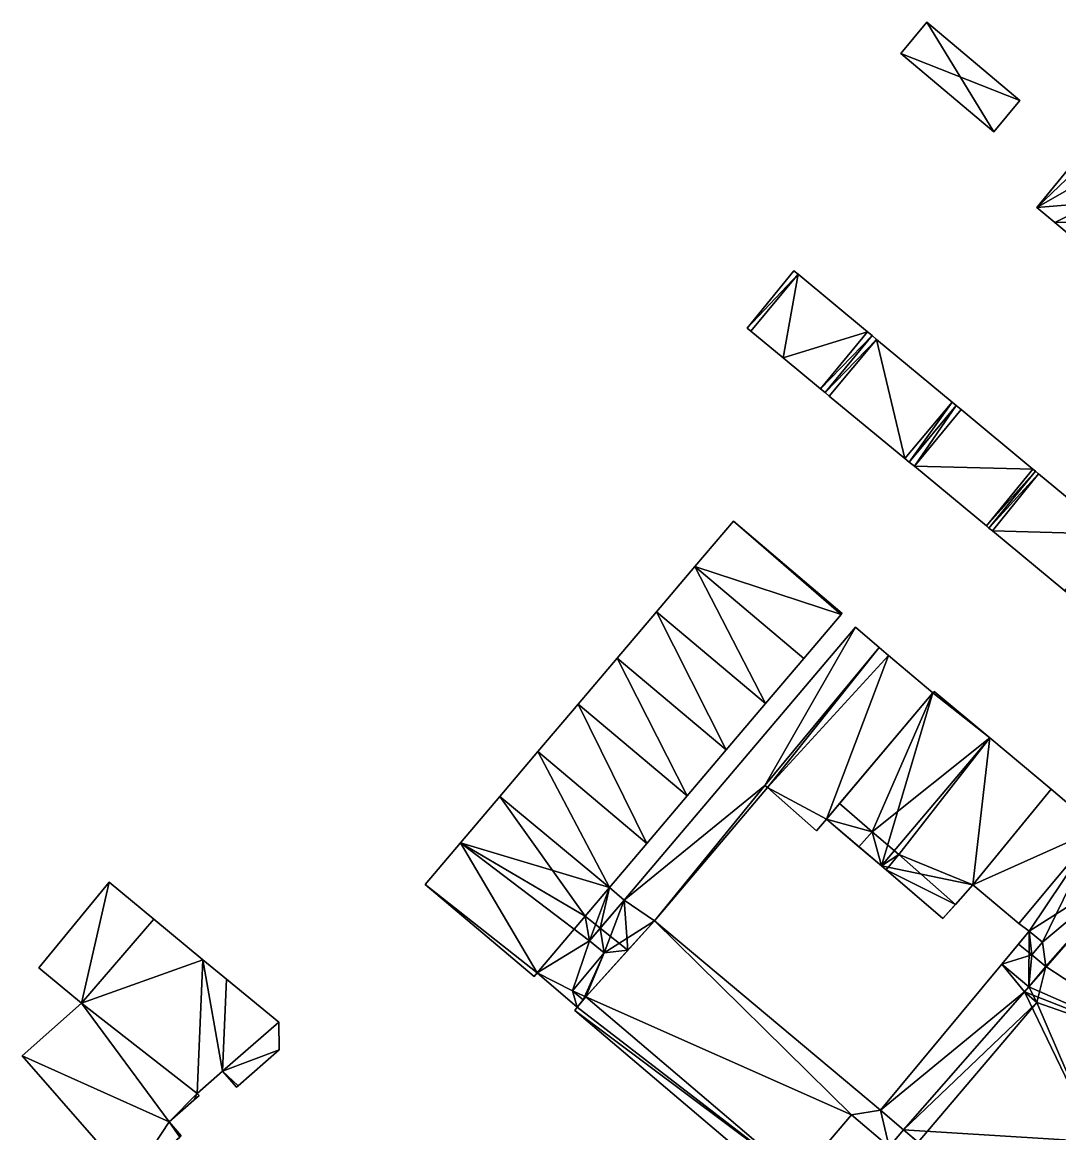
# Model space of a CAD drawing. Header units: inches. Extents: x 92123 to 92822, y 437993 to 438384.
# Drawn here: x 92240.2 to 92317.2, y 438253 to 438335.3 of the extents above; entities that cross this region are included whole.
import ezdxf

# ---------------------------------------------------------------- set-up
doc = ezdxf.new("R2010")
doc.units = ezdxf.units.IN
doc.header["$MEASUREMENT"] = 0
doc.layers.add('9200_4380_building', color=10, linetype='Continuous')

msp = doc.modelspace()

# ---------------------------------------------------------------- meshes
at = {"layer": '9200_4380_building'}
mesh = msp.add_polyface(dxfattribs=at)
corners = [(92307.329, 438335.33, 0.997), (92305.384, 438333.019, 0.521), (92312.285, 438327.214, 0.589), (92314.229, 438329.526, 1.065), (92305.384, 438333.019, -1.693), (92307.329, 438335.33, -1.693), (92314.229, 438329.526, -1.693), (92312.285, 438327.214, -1.693)]
mesh.append_faces([[corners[k] for k in face] for face in [(6, 5, 0), (6, 0, 3), (3, 2, 6), (2, 7, 6), (2, 1, 7), (1, 4, 7), (5, 4, 1), (5, 1, 0), (7, 4, 6), (4, 5, 6), (3, 0, 2), (0, 1, 2)]])
mesh = msp.add_polyface(dxfattribs=at)
corners = [(92319.53, 438323.914, 8.93), (92315.48, 438321.6, 7.347), (92319.714, 438321.938, 10.308), (92319.31, 438326.28, 7.281), (92320.645, 438325.205, 8.876), (92320.645, 438325.205, 7.348), (92319.53, 438323.914, 8.93), (92322.654, 438323.545, 8.93), (92321.502, 438322.211, 8.984), (92322.654, 438323.545, 7.402), (92324.84, 438321.74, 7.255), (92324.84, 438321.74, -1.152), (92319.9, 438325.82, 7.278), (92319.9, 438325.82, -1.152), (92319.31, 438326.28, -1.152), (92319.31, 438326.28, 7.281), (92315.48, 438321.6, -1.152), (92320.682, 438317.252, -1.152), (92316.81, 438320.488, 7.336), (92320.682, 438317.252, 8.833), (92319.381, 438318.34, 10.367), (92320.96, 438317.02, 8.506), (92320.96, 438317.02, -1.152), (92321.7, 438317.92, 8.474), (92322.824, 438319.288, 10.367), (92321.341, 438320.559, 10.339), (92319.53, 438323.914, 8.93)]
mesh.append_faces([[corners[k] for k in face] for face in [(25, 18, 20), (2, 1, 18), (2, 18, 25), (11, 22, 17), (16, 13, 17), (13, 11, 17), (14, 13, 16), (24, 25, 23), (7, 4, 6), (7, 6, 8), (23, 20, 19), (23, 25, 20), (23, 19, 21), (24, 8, 25), (8, 26, 2), (10, 9, 8), (10, 8, 24), (8, 2, 25), (5, 12, 6), (12, 15, 6), (24, 23, 10), (10, 23, 22), (22, 23, 21), (11, 10, 22), (21, 19, 17), (21, 17, 22), (20, 18, 19), (19, 18, 17), (16, 18, 1), (17, 18, 16), (14, 16, 15), (16, 1, 15), (13, 14, 12), (14, 15, 12), (4, 9, 5), (5, 9, 13), (7, 9, 4), (13, 9, 11), (12, 5, 13), (9, 10, 11), (7, 8, 9), (4, 5, 6), (0, 3, 1), (0, 1, 2)]])
mesh = msp.add_polyface(dxfattribs=at)
corners = [(92297.469, 438316.914, 4.959), (92294.011, 438312.648, 4.959), (92297.789, 438316.649, 4.959), (92294.284, 438312.422, 4.959), (92296.66, 438310.46, 4.959), (92302.929, 438312.383, 4.959), (92299.441, 438308.163, 4.959), (92303.259, 438312.109, 4.959), (92299.778, 438307.884, 4.959), (92303.259, 438312.109, -1.116), (92299.778, 438307.884, -1.116), (92299.441, 438308.163, -1.116), (92296.66, 438310.46, -1.116), (92302.929, 438312.383, -1.116), (92297.789, 438316.649, -1.116), (92294.284, 438312.422, -1.116), (92294.011, 438312.648, -1.116), (92297.469, 438316.914, -1.116)]
mesh.append_faces([[corners[k] for k in face] for face in [(13, 14, 5), (14, 2, 5), (9, 13, 7), (13, 5, 7), (14, 17, 2), (17, 0, 2), (7, 8, 9), (8, 10, 9), (8, 6, 11), (8, 11, 10), (6, 4, 12), (6, 12, 11), (4, 3, 15), (4, 15, 12), (3, 1, 15), (1, 16, 15), (17, 16, 1), (17, 1, 0), (11, 13, 9), (12, 14, 13), (12, 15, 14), (14, 16, 17), (14, 15, 16), (12, 13, 11), (9, 10, 11), (8, 7, 6), (6, 7, 5), (4, 6, 5), (2, 4, 5), (2, 1, 3), (2, 3, 4), (0, 1, 2)]])
mesh = msp.add_polyface(dxfattribs=at)
corners = [(92300.091, 438307.625, 4.959), (92303.597, 438311.828, 4.959), (92299.778, 438307.884, 4.959), (92303.259, 438312.109, 4.959), (92305.688, 438303.001, 4.959), (92309.2, 438307.178, 4.959), (92306.013, 438302.733, 4.959), (92309.508, 438306.922, 4.959), (92309.2, 438307.178, -1.132), (92306.013, 438302.733, -1.132), (92305.688, 438303.001, -1.132), (92299.778, 438307.884, -1.132), (92303.259, 438312.109, -1.132), (92303.597, 438311.828, -1.132), (92300.091, 438307.625, -1.132), (92309.508, 438306.922, -1.132)]
mesh.append_faces([[corners[k] for k in face] for face in [(8, 13, 1), (8, 1, 5), (15, 8, 5), (15, 5, 7), (13, 12, 1), (12, 3, 1), (7, 6, 9), (7, 9, 15), (6, 4, 10), (6, 10, 9), (4, 0, 14), (4, 14, 10), (0, 2, 14), (2, 11, 14), (12, 11, 2), (12, 2, 3), (14, 13, 10), (8, 15, 9), (13, 8, 10), (14, 11, 13), (11, 12, 13), (8, 9, 10), (5, 6, 7), (5, 4, 6), (5, 1, 4), (4, 1, 0), (2, 1, 3), (0, 1, 2)]])
mesh = msp.add_polyface(dxfattribs=at)
corners = [(92306.013, 438302.733, 4.959), (92306.395, 438302.417, 4.959), (92309.508, 438306.922, 4.959), (92315.187, 438302.208, 4.959), (92309.872, 438306.62, 4.959), (92311.739, 438298.001, 4.959), (92311.929, 438297.844, 4.959), (92315.373, 438302.054, 4.959), (92311.929, 438297.844, -1.132), (92315.373, 438302.054, -1.132), (92306.013, 438302.733, -1.132), (92309.508, 438306.922, -1.132), (92306.395, 438302.417, -1.132), (92311.739, 438298.001, -1.132), (92309.872, 438306.62, -1.132), (92315.187, 438302.208, -1.132)]
mesh.append_faces([[corners[k] for k in face] for face in [(15, 14, 3), (14, 4, 3), (9, 15, 3), (9, 3, 7), (14, 11, 4), (11, 2, 4), (12, 15, 13), (15, 9, 13), (11, 14, 12), (12, 14, 15), (10, 11, 12), (9, 8, 13), (6, 5, 8), (5, 13, 8), (5, 1, 12), (5, 12, 13), (1, 0, 12), (0, 10, 12), (11, 10, 2), (10, 0, 2), (7, 6, 8), (7, 8, 9), (7, 3, 5), (6, 7, 5), (5, 3, 1), (2, 1, 4), (1, 3, 4), (0, 1, 2)]])
mesh = msp.add_polyface(dxfattribs=at)
corners = [(92312.181, 438297.636, 4.959), (92315.611, 438301.856, 4.959), (92311.929, 438297.844, 4.959), (92315.373, 438302.054, 4.959), (92321.004, 438297.38, 4.959), (92317.566, 438293.187, 4.959), (92321.207, 438297.212, 4.959), (92317.808, 438292.988, 4.959), (92321.207, 438297.212, -1.11), (92317.808, 438292.988, -1.11), (92317.566, 438293.187, -1.11), (92311.929, 438297.844, -1.11), (92315.373, 438302.054, -1.11), (92315.611, 438301.856, -1.11), (92312.181, 438297.636, -1.11), (92321.004, 438297.38, -1.11)]
mesh.append_faces([[corners[k] for k in face] for face in [(15, 13, 4), (13, 1, 4), (8, 15, 4), (8, 4, 6), (13, 12, 1), (12, 3, 1), (6, 7, 8), (7, 9, 8), (7, 5, 10), (7, 10, 9), (5, 0, 10), (0, 14, 10), (0, 2, 11), (0, 11, 14), (12, 11, 2), (12, 2, 3), (14, 15, 10), (11, 13, 14), (15, 8, 10), (14, 13, 15), (11, 12, 13), (8, 9, 10), (4, 5, 6), (6, 5, 7), (4, 0, 5), (4, 1, 0), (2, 1, 3), (0, 1, 2)]])
mesh = msp.add_polyface(dxfattribs=at)
corners = [(92281.995, 438269.079, 5.946), (92281.995, 438269.079, 8.815), (92283.111, 438268.183, 8.815), (92283.111, 438268.183, 5.946), (92281.407, 438262.325, 8.815), (92278.43, 438264.88, -1.16), (92281.407, 438262.325, -1.16), (92278.43, 438264.88, 8.815), (92281.84, 438262.87, 8.815), (92281.84, 438262.87, -1.16), (92281.04, 438263.55, 8.815), (92281.04, 438263.55, -1.16), (92283.39, 438266.36, -1.16), (92283.39, 438266.36, 8.815), (92282.32, 438267.25, 8.815), (92282.32, 438267.25, -1.16), (92284.879, 438270.268, -1.16), (92284.879, 438270.268, 5.946), (92283.793, 438271.197, 5.946), (92283.793, 438271.197, -1.16), (92301.04, 438291.51, -1.16), (92292.98, 438298.35, 11.543), (92301.04, 438291.51, 11.543), (92292.98, 438298.35, -1.16), (92290.12, 438294.98, -1.16), (92290.12, 438294.98, 11.543), (92287.283, 438291.638, -1.16), (92287.283, 438291.638, 11.543), (92284.372, 438288.208, -1.16), (92284.372, 438288.208, 11.543), (92281.479, 438284.801, 11.543), (92281.479, 438284.801, -1.16), (92278.49, 438281.28, -1.16), (92278.49, 438281.28, 11.543), (92275.658, 438277.942, 11.543), (92275.658, 438277.942, -1.16), (92272.738, 438274.502, 11.543), (92272.738, 438274.502, -1.16), (92270.13, 438271.43, -1.16), (92270.13, 438271.43, 11.543), (92278.2, 438264.61, -1.16), (92278.2, 438264.61, 11.543), (92278.43, 438264.88, 11.543), (92286.571, 438274.469, 11.543), (92283.793, 438271.197, 11.543), (92286.571, 438274.469, -1.16), (92281.995, 438269.079, 11.543), (92289.56, 438277.99, 11.543), (92289.56, 438277.99, -1.16), (92292.453, 438281.397, 11.543), (92292.453, 438281.397, -1.16), (92295.369, 438284.831, -1.16), (92295.369, 438284.831, 11.543), (92298.202, 438288.168, 11.543), (92298.202, 438288.168, -1.16), (92300.967, 438291.424, -1.16), (92300.967, 438291.424, 11.543)]
mesh.append_faces([[corners[k] for k in face] for face in [(4, 10, 7), (10, 13, 14), (10, 14, 7), (7, 14, 1), (4, 8, 10), (14, 2, 1), (18, 0, 3), (18, 3, 17), (52, 53, 25), (53, 56, 25), (49, 52, 27), (30, 47, 29), (30, 43, 47), (30, 33, 43), (33, 34, 44), (29, 49, 27), (44, 34, 46), (39, 41, 42), (36, 39, 42), (46, 36, 42), (46, 34, 36), (43, 33, 44), (29, 47, 49), (25, 56, 21), (27, 52, 25), (56, 22, 21), (51, 26, 24), (54, 51, 24), (54, 24, 55), (55, 24, 23), (28, 26, 50), (48, 28, 50), (48, 31, 28), (48, 45, 31), (31, 45, 32), (32, 45, 19), (35, 19, 37), (37, 5, 38), (6, 5, 11), (9, 6, 11), (51, 50, 26), (55, 23, 20), (12, 11, 15), (11, 5, 15), (16, 15, 19), (19, 35, 32), (15, 5, 37), (5, 40, 38), (19, 15, 37), (46, 42, 1), (42, 7, 1), (22, 56, 20), (56, 55, 20), (56, 53, 55), (53, 54, 55), (53, 52, 51), (53, 51, 54), (52, 49, 51), (49, 50, 51), (49, 47, 48), (49, 48, 50), (47, 43, 45), (47, 45, 48), (0, 18, 1), (18, 44, 1), (44, 46, 1), (19, 45, 18), (45, 43, 18), (43, 44, 18), (40, 7, 41), (5, 7, 40), (7, 42, 41), (41, 39, 40), (39, 38, 40), (37, 38, 36), (38, 39, 36), (35, 37, 36), (35, 36, 34), (32, 35, 34), (32, 34, 33), (31, 32, 30), (32, 33, 30), (28, 31, 30), (28, 30, 29), (26, 28, 27), (28, 29, 27), (24, 26, 25), (26, 27, 25), (23, 24, 21), (24, 25, 21), (20, 23, 21), (20, 21, 22), (16, 19, 18), (16, 18, 17), (17, 3, 16), (15, 3, 14), (16, 3, 15), (3, 2, 14), (12, 15, 14), (12, 14, 13), (13, 10, 12), (10, 11, 12), (9, 11, 10), (9, 10, 8), (8, 4, 6), (8, 6, 9), (4, 7, 5), (4, 5, 6), (3, 0, 2), (0, 1, 2)]])
mesh = msp.add_polyface(dxfattribs=at)
corners = [(92285.152, 438266.546, 1.513), (92283.111, 438268.183, 8.815), (92285.152, 438266.546, 8.815), (92283.111, 438268.183, 1.486), (92295.5, 438278.61, -1.405), (92295.322, 438278.768, 1.509), (92295.5, 438278.61, 1.511), (92295.322, 438278.768, -1.405), (92303.79, 438288.997, 1.506), (92303.79, 438288.997, -1.405), (92302.03, 438290.49, 1.482), (92302.03, 438290.49, -1.405), (92284.879, 438270.268, -1.405), (92284.879, 438270.268, 1.485), (92282.32, 438267.25, -1.405), (92282.32, 438267.25, 8.815), (92283.39, 438266.36, -1.405), (92283.39, 438266.36, 8.815), (92281.04, 438263.55, 8.815), (92281.04, 438263.55, -1.405), (92281.84, 438262.87, -1.405), (92281.84, 438262.87, 8.815), (92282.05, 438263.103, 8.815), (92287.12, 438268.73, -1.405), (92287.12, 438268.73, 1.513)]
mesh.append_faces([[corners[k] for k in face] for face in [(22, 2, 17), (18, 22, 17), (18, 21, 22), (2, 1, 17), (1, 15, 17), (24, 5, 13), (0, 24, 13), (6, 5, 24), (13, 5, 10), (3, 0, 13), (5, 8, 10), (11, 9, 7), (12, 11, 7), (23, 12, 7), (23, 16, 12), (12, 16, 14), (20, 16, 23), (20, 19, 16), (23, 7, 4), (6, 24, 23), (6, 23, 4), (24, 0, 23), (23, 0, 20), (21, 20, 22), (20, 0, 22), (0, 2, 22), (21, 18, 20), (18, 19, 20), (16, 19, 18), (16, 18, 17), (17, 15, 16), (15, 14, 16), (15, 1, 3), (15, 3, 14), (3, 13, 12), (3, 12, 14), (11, 12, 10), (12, 13, 10), (9, 11, 10), (9, 10, 8), (8, 5, 7), (8, 7, 9), (4, 7, 5), (4, 5, 6), (0, 3, 1), (0, 1, 2)]])
mesh = msp.add_polyface(dxfattribs=at)
corners = [(92295.5, 438278.61, 2.934), (92304.484, 438288.408, 2.95), (92303.79, 438288.997, 2.946), (92295.322, 438278.768, 2.933), (92299.15, 438275.41, 2.954), (92299.87, 438276.27, 2.955), (92307.77, 438285.62, 2.967), (92295.322, 438278.768, -1.582), (92295.5, 438278.61, -1.582), (92299.15, 438275.41, -1.582), (92307.77, 438285.62, -1.582), (92304.484, 438288.408, -1.582), (92303.79, 438288.997, -1.582), (92299.87, 438276.27, -1.582)]
mesh.append_faces([[corners[k] for k in face] for face in [(6, 5, 10), (5, 13, 10), (5, 4, 13), (4, 9, 13), (10, 13, 11), (11, 13, 8), (12, 8, 7), (8, 13, 9), (12, 11, 8), (12, 7, 3), (12, 3, 2), (11, 12, 2), (11, 2, 1), (10, 11, 1), (10, 1, 6), (4, 0, 9), (0, 8, 9), (0, 3, 8), (3, 7, 8), (6, 1, 5), (5, 1, 0), (4, 5, 0), (3, 0, 2), (0, 1, 2)]])
mesh = msp.add_polyface(dxfattribs=at)
corners = [(92309.448, 438269.954, 8.927), (92304.296, 438272.505, 8.926), (92308.52, 438268.9, 8.902), (92305.253, 438273.659, 8.952), (92316.55, 438278.5, -1.582), (92311.998, 438282.287, 11.962), (92316.55, 438278.5, 11.966), (92311.998, 438282.287, -1.582), (92307.86, 438285.73, 11.958), (92307.86, 438285.73, -1.582), (92307.77, 438285.62, 11.957), (92307.77, 438285.62, -1.582), (92299.87, 438276.27, 9.036), (92300.854, 438277.434, 9.001), (92299.87, 438276.27, -1.582), (92300.854, 438277.434, 11.896), (92302.285, 438274.216, 9.016), (92303.95, 438272.8, -1.582), (92303.95, 438272.8, 11.648), (92302.285, 438274.216, 11.57), (92304.296, 438272.505, 11.664), (92308.52, 438268.9, -1.582), (92310.72, 438271.4, -1.582), (92310.72, 438271.4, 11.914), (92309.448, 438269.954, 11.903), (92303.257, 438275.317, 11.584), (92303.257, 438275.317, 8.982), (92305.253, 438273.659, 11.788), (92303.257, 438275.317, 11.898)]
mesh.append_faces([[corners[k] for k in face] for face in [(9, 7, 11), (7, 4, 22), (17, 7, 22), (17, 11, 7), (14, 11, 17), (17, 22, 21), (26, 13, 12), (26, 12, 16), (18, 25, 19), (27, 18, 20), (27, 25, 18), (5, 27, 23), (23, 27, 24), (5, 28, 27), (5, 10, 28), (5, 8, 10), (10, 15, 28), (6, 5, 23), (27, 20, 3), (20, 1, 3), (24, 27, 0), (27, 3, 0), (13, 25, 15), (26, 25, 13), (25, 28, 15), (27, 28, 25), (26, 16, 25), (16, 19, 25), (6, 23, 4), (23, 22, 4), (23, 24, 0), (23, 0, 22), (22, 0, 21), (21, 0, 2), (2, 1, 21), (17, 1, 18), (21, 1, 17), (1, 20, 18), (18, 19, 16), (18, 16, 17), (17, 16, 14), (14, 16, 12), (14, 13, 11), (13, 10, 11), (15, 10, 13), (12, 13, 14), (9, 11, 10), (9, 10, 8), (7, 9, 8), (7, 8, 5), (4, 7, 5), (4, 5, 6), (0, 3, 1), (0, 1, 2)]])
mesh = msp.add_polyface(dxfattribs=at)
corners = [(92315.478, 438262.687, 14.421), (92306.68, 438252.329, 17.824), (92315.478, 438262.687, 17.824), (92306.68, 438252.329, 14.421), (92314.91, 438267.96, 14.421), (92314.91, 438267.96, 17.824), (92314.14, 438268.53, 17.824), (92314.91, 438267.96, -1.169), (92314.14, 438268.53, -1.169), (92312.878, 438265.515, 1.877), (92314.123, 438267.014, 14.421), (92312.878, 438265.515, -1.169), (92312.878, 438265.515, 18.912), (92314.123, 438267.014, 18.912), (92300.573, 438247.32, 17.824), (92297.773, 438249.698, 17.824), (92297.773, 438249.698, 12.04), (92300.573, 438247.32, 9.096), (92297.773, 438249.698, 9.096), (92314.888, 438263.844, 17.824), (92314.888, 438263.844, 18.912), (92314.888, 438263.844, 1.877), (92305.596, 438253.25, 12.04), (92314.565, 438263.463, 1.877), (92305.596, 438253.25, 1.877), (92305.596, 438253.25, 14.421), (92314.565, 438263.463, 14.421), (92304.528, 438251.994, 12.04), (92305.596, 438253.25, 17.824), (92304.528, 438251.994, 17.824), (92314.565, 438263.463, 17.824), (92300.059, 438246.088, 17.824), (92299.749, 438246.351, 17.824), (92299.749, 438246.351, 9.096), (92300.059, 438246.088, -1.169), (92299.749, 438246.351, -1.169), (92308.51, 438238.91, 17.824), (92308.51, 438238.91, -1.169), (92314.22, 438245.64, -1.169), (92314.22, 438245.64, 17.824), (92319.92, 438252.36, 17.824), (92319.92, 438252.36, -1.169), (92325.66, 438259.13, -1.169), (92325.66, 438259.13, 17.824), (92331.38, 438265.87, 17.824), (92331.38, 438265.87, -1.169), (92322.94, 438273.05, 17.824), (92322.94, 438273.05, -1.169), (92320, 438275.55, 17.824), (92320, 438275.55, -1.169), (92316.55, 438278.5, -1.169), (92316.55, 438278.5, 17.824), (92310.72, 438271.4, 17.824), (92310.72, 438271.4, -1.169), (92301.737, 438254.365, 12.04), (92301.737, 438254.365, 17.824), (92315.1, 438266.202, 17.824), (92315.1, 438266.202, 14.421), (92315.1, 438266.202, 18.912), (92316.134, 438265.343, 18.912), (92316.134, 438265.343, 17.824), (92315.886, 438267.149, 17.824), (92315.886, 438267.149, 14.421), (92305.596, 438253.25, -1.169), (92314.565, 438263.463, -1.169), (92304.528, 438251.994, -1.169), (92300.573, 438247.32, -1.169), (92301.737, 438254.365, -1.169), (92297.773, 438249.698, -1.169), (92314.888, 438263.844, -1.169)]
mesh.append_faces([[corners[k] for k in face] for face in [(26, 25, 0), (25, 3, 0), (62, 4, 57), (4, 10, 57), (12, 20, 58), (20, 59, 58), (12, 58, 13), (6, 48, 52), (5, 48, 6), (5, 61, 48), (61, 60, 46), (46, 43, 44), (2, 40, 43), (1, 39, 40), (14, 36, 1), (14, 31, 36), (29, 14, 1), (55, 15, 29), (52, 48, 51), (28, 29, 1), (14, 32, 31), (1, 36, 39), (30, 2, 19), (29, 15, 14), (19, 2, 60), (56, 60, 61), (46, 48, 61), (60, 2, 43), (2, 1, 40), (60, 43, 46), (66, 35, 33), (66, 33, 17), (17, 18, 66), (18, 68, 66), (65, 67, 27), (67, 54, 27), (64, 63, 24), (64, 24, 23), (69, 64, 21), (64, 23, 21), (21, 9, 11), (21, 11, 69), (27, 24, 65), (22, 24, 27), (24, 63, 65), (18, 54, 67), (16, 54, 18), (18, 67, 68), (2, 30, 26), (2, 26, 0), (3, 25, 28), (3, 28, 1), (49, 53, 50), (53, 49, 8), (49, 47, 7), (11, 7, 69), (42, 41, 64), (42, 64, 69), (7, 8, 49), (63, 41, 38), (68, 65, 66), (69, 47, 42), (7, 47, 69), (65, 38, 37), (67, 65, 68), (66, 65, 37), (66, 37, 34), (35, 66, 34), (65, 63, 38), (63, 64, 41), (45, 42, 47), (62, 57, 56), (62, 56, 61), (61, 5, 4), (61, 4, 62), (59, 20, 60), (20, 19, 60), (60, 56, 59), (56, 58, 59), (13, 56, 10), (58, 56, 13), (56, 57, 10), (17, 33, 14), (33, 32, 14), (27, 54, 55), (27, 55, 29), (54, 16, 15), (54, 15, 55), (6, 52, 53), (6, 53, 8), (50, 53, 52), (50, 52, 51), (49, 50, 48), (50, 51, 48), (47, 49, 48), (47, 48, 46), (45, 47, 46), (45, 46, 44), (44, 43, 42), (44, 42, 45), (43, 40, 42), (40, 41, 42), (40, 39, 38), (40, 38, 41), (39, 36, 38), (36, 37, 38), (36, 31, 34), (36, 34, 37), (35, 34, 33), (34, 31, 33), (31, 32, 33), (26, 19, 21), (30, 19, 26), (26, 21, 23), (29, 25, 27), (28, 25, 29), (25, 22, 27), (22, 26, 23), (25, 26, 22), (22, 23, 24), (9, 19, 12), (21, 19, 9), (19, 20, 12), (18, 17, 16), (17, 14, 16), (14, 15, 16), (13, 10, 12), (12, 10, 9), (11, 9, 7), (9, 10, 4), (9, 4, 7), (8, 4, 6), (7, 4, 8), (4, 5, 6), (0, 3, 1), (0, 1, 2)]])
mesh = msp.add_polyface(dxfattribs=at)
corners = [(92259.27, 438261.21, -1.113), (92259.27, 438261.21, 10.268), (92259.31, 438259.17, 10.268), (92259.31, 438259.17, -1.113), (92241.486, 438265.24, -1.113), (92241.486, 438265.24, 10.268), (92246.691, 438271.591, 10.268), (92246.691, 438271.591, -1.113), (92244.65, 438262.63, 10.268), (92244.65, 438262.63, -1.113), (92240.248, 438258.733, -1.113), (92240.248, 438258.733, 10.268), (92248.296, 438249.504, -1.113), (92248.296, 438249.504, 10.268), (92251.924, 438252.698, -1.113), (92251.924, 438252.698, 10.268), (92252.04, 438252.8, 10.268), (92252.04, 438252.8, -1.113), (92251.14, 438253.83, -1.113), (92251.14, 438253.83, 10.268), (92252.977, 438255.444, 10.268), (92252.977, 438255.444, -1.113), (92253.36, 438255.78, 10.268), (92253.36, 438255.78, -1.113), (92253.23, 438255.93, -1.113), (92253.23, 438255.93, 10.268), (92255.11, 438257.58, -1.113), (92255.11, 438257.58, 10.268), (92256.14, 438256.4, -1.113), (92256.14, 438256.4, 10.268), (92256.252, 438256.498, -1.113), (92256.252, 438256.498, 10.268), (92250.01, 438268.85, -1.113), (92253.648, 438265.848, -1.113), (92255.386, 438264.415, -1.113), (92253.648, 438265.848, 10.268), (92255.386, 438264.415, 10.268), (92250.01, 438268.85, 10.268)]
mesh.append_faces([[corners[k] for k in face] for face in [(35, 27, 36), (8, 19, 25), (8, 25, 35), (35, 25, 27), (29, 31, 27), (16, 19, 15), (19, 8, 11), (13, 19, 11), (19, 20, 25), (13, 15, 19), (8, 35, 37), (5, 8, 6), (25, 20, 22), (6, 8, 37), (27, 31, 2), (1, 27, 2), (36, 27, 1), (0, 34, 36), (0, 36, 1), (32, 7, 37), (7, 6, 37), (33, 32, 35), (32, 37, 35), (34, 33, 36), (33, 35, 36), (26, 3, 30), (26, 30, 28), (26, 0, 3), (26, 34, 0), (26, 33, 34), (26, 24, 33), (9, 7, 32), (9, 4, 7), (24, 9, 33), (12, 10, 18), (17, 14, 18), (14, 12, 18), (23, 21, 24), (32, 33, 9), (21, 18, 24), (18, 10, 9), (18, 9, 24), (2, 31, 30), (2, 30, 3), (31, 29, 30), (29, 28, 30), (29, 27, 28), (27, 26, 28), (27, 25, 26), (25, 24, 26), (23, 24, 22), (24, 25, 22), (22, 20, 21), (22, 21, 23), (20, 19, 18), (20, 18, 21), (17, 18, 16), (18, 19, 16), (16, 15, 14), (16, 14, 17), (15, 13, 14), (13, 12, 14), (13, 11, 12), (11, 10, 12), (9, 10, 8), (10, 11, 8), (8, 5, 4), (8, 4, 9), (7, 4, 6), (4, 5, 6), (3, 0, 2), (0, 1, 2)]])
mesh = msp.add_polyface(dxfattribs=at)
corners = [(92299.749, 438246.351, 9.096), (92299.749, 438246.351, -1.169), (92300.573, 438247.32, -1.169), (92300.573, 438247.32, 9.096), (92281.84, 438262.87, -1.169), (92281.407, 438262.325, 9.096), (92281.84, 438262.87, 9.096), (92281.407, 438262.325, -1.169), (92281.22, 438262.09, 9.096), (92281.22, 438262.09, -1.169), (92282.05, 438263.103, 9.096), (92287.12, 438268.73, -1.169), (92282.05, 438263.103, -1.169), (92282.05, 438263.103, 12.04), (92287.12, 438268.73, 12.04), (92297.773, 438249.698, 12.04), (92297.773, 438249.698, 9.096), (92303.88, 438254.69, 1.877), (92303.88, 438254.69, -1.169), (92303.88, 438254.69, 12.04), (92305.596, 438253.25, 12.04), (92305.596, 438253.25, 1.877), (92301.737, 438254.365, 12.04), (92301.737, 438254.365, -1.169), (92297.773, 438249.698, -1.169), (92304.528, 438251.994, 12.04), (92305.596, 438253.25, -1.169), (92304.528, 438251.994, -1.169)]
mesh.append_faces([[corners[k] for k in face] for face in [(3, 16, 0), (0, 16, 8), (5, 16, 10), (8, 16, 5), (5, 10, 6), (14, 13, 22), (14, 22, 19), (22, 25, 19), (22, 13, 15), (25, 20, 19), (26, 18, 21), (18, 17, 21), (25, 22, 23), (25, 23, 27), (2, 24, 16), (2, 16, 3), (18, 26, 27), (23, 18, 27), (12, 11, 23), (24, 12, 23), (24, 7, 12), (12, 7, 4), (1, 9, 24), (2, 1, 24), (18, 23, 11), (9, 7, 24), (27, 21, 25), (26, 21, 27), (21, 20, 25), (24, 23, 16), (23, 22, 16), (22, 15, 16), (21, 17, 20), (17, 19, 20), (14, 17, 11), (19, 17, 14), (17, 18, 11), (15, 13, 10), (15, 10, 16), (12, 4, 6), (12, 6, 10), (10, 14, 11), (13, 14, 10), (10, 11, 12), (0, 8, 1), (8, 9, 1), (7, 9, 8), (7, 8, 5), (4, 7, 5), (4, 5, 6), (3, 0, 2), (0, 1, 2)]])
mesh = msp.add_polyface(dxfattribs=at)
corners = [(92305.596, 438253.25, 1.877), (92314.565, 438263.463, 1.877), (92303.88, 438254.69, 1.877), (92314.888, 438263.844, 1.877), (92312.878, 438265.515, 1.877), (92303.88, 438254.69, -1.169), (92305.596, 438253.25, -1.169), (92312.878, 438265.515, -1.169), (92314.565, 438263.463, -1.169), (92314.888, 438263.844, -1.169)]
mesh.append_faces([[corners[k] for k in face] for face in [(5, 7, 8), (7, 9, 8), (5, 8, 6), (9, 7, 3), (7, 4, 3), (3, 1, 8), (3, 8, 9), (1, 0, 8), (0, 6, 8), (7, 5, 4), (5, 2, 4), (0, 2, 5), (0, 5, 6), (2, 1, 4), (1, 3, 4), (0, 1, 2)]])

doc.saveas('drawing.dxf')
